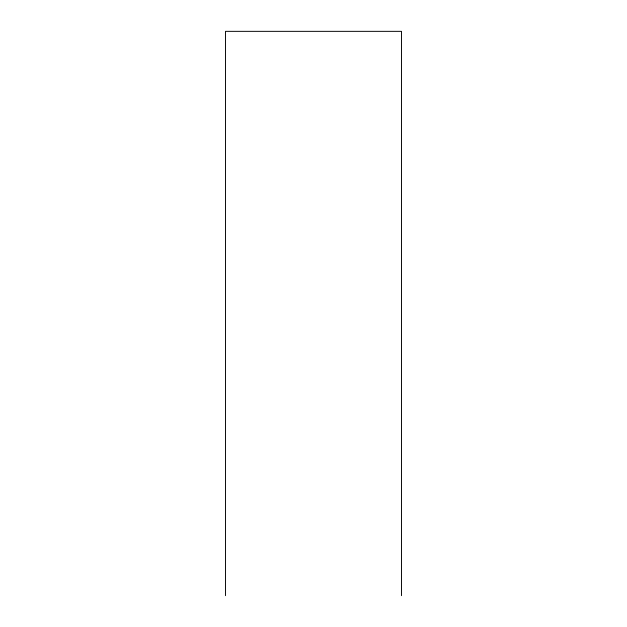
<?xml version="1.0" encoding="UTF-8"?>
<svg xmlns="http://www.w3.org/2000/svg" width="627" height="627" viewBox="0 0 627 627"><rect width="100%" height="100%" fill="white"/><g stroke="black" fill="none" stroke-linecap="round" stroke-linejoin="round"><path stroke-width="0.94" d="M401.499 595.65L401.499 31.35L225.501 31.35L225.501 595.65"/></g></svg>
